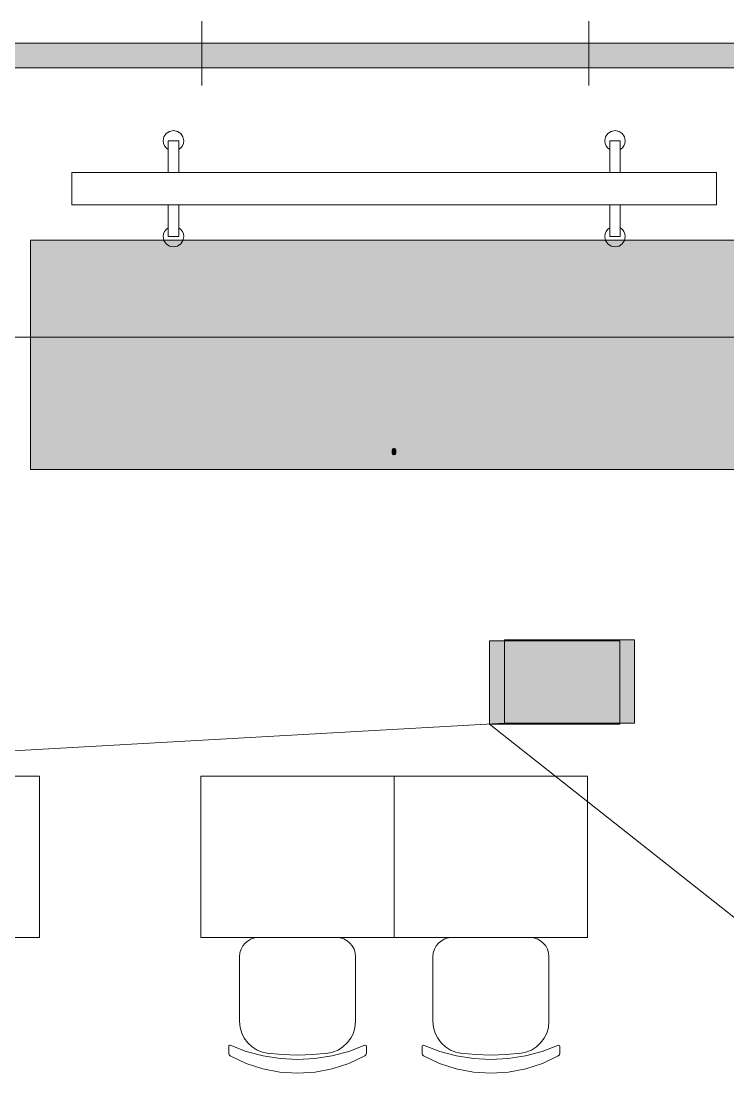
# Model space of a CAD drawing. Header units: millimetres. Extents: x 0 to 1189, y 0 to 841.
# Drawn here: x 259.09 to 281.01, y 394.39 to 427.18 of the extents above; entities that cross this region are included whole.
import ezdxf

# ---------------------------------------------------------------- set-up
doc = ezdxf.new("R2010")
doc.units = ezdxf.units.MM

msp = doc.modelspace()

# ---------------------------------------------------------------- hatches: boundary and pattern name
at = {"true_color": 0xffffff}
h = msp.add_hatch(color=7, dxfattribs=at)
h.dxf.hatch_style = 2
h.paths.add_polyline_path([(242.701371, 425.735421), (242.701371, 426.492422), (300.676459, 426.492422), (300.676459, 425.735421)])
h = msp.add_hatch(color=7, dxfattribs=at)
h.dxf.hatch_style = 2
h.paths.add_polyline_path([(259.385396, 420.385413), (290.928444, 420.385413), (290.928444, 413.267402), (259.385396, 413.267402)])
at = {"true_color": 0x0077b0}
h = msp.add_hatch(color=144, dxfattribs=at)
h.paths.add_polyline_path([(271.766808, 417.411592), (271.766808, 416.200572), (271.737318, 416.043889), (271.648297, 415.912838), (271.51759, 415.825401), (271.363318, 415.797083), (271.160471, 415.797083), (271.004133, 415.825401), (270.875493, 415.912838), (270.786471, 416.043889), (270.756981, 416.200572), (270.756981, 416.804704), (270.786471, 416.961387), (270.875493, 417.092438), (271.005166, 417.178841), (271.160471, 417.208194), (271.563961, 417.208194), (271.563961, 417.411592), (271.549422, 417.489727), (271.507185, 417.555459), (271.441866, 417.597214), (271.363318, 417.611683), (271.058496, 417.611683), (270.984978, 417.637177), (270.959829, 417.713107), (270.984978, 417.789519), (271.058496, 417.815082), (271.363318, 417.815082), (271.519657, 417.785385), (271.648297, 417.69657), (271.737318, 417.567724)])
h.paths.add_polyline_path([(271.563961, 416.200572), (271.563961, 417.004795), (271.160471, 417.004795), (271.081923, 416.990533), (271.016604, 416.948571), (270.974367, 416.882839), (270.959829, 416.804704), (270.959829, 416.200572), (270.974711, 416.123471), (271.01936, 416.056705), (271.084334, 416.012332), (271.160471, 415.997725), (271.363318, 415.997725), (271.440488, 416.012332), (271.504429, 416.056705), (271.549078, 416.122437)])
h = msp.add_hatch(color=144, dxfattribs=at)
h.paths.add_polyline_path([(274.479684, 417.109526), (274.602191, 417.183251), (274.71395, 417.208194), (274.775135, 417.226522), (274.829705, 417.278749), (274.870288, 417.345171), (274.883173, 417.411592), (274.868359, 417.489727), (274.824193, 417.555459), (274.758461, 417.598247), (274.680326, 417.611683), (274.601778, 417.597214), (274.536459, 417.555459), (274.494222, 417.489727), (274.479684, 417.411592)])
h.paths.add_polyline_path([(274.982392, 417.168506), (275.10738, 417.092507), (275.205083, 416.982195), (275.265923, 416.84949), (275.286663, 416.706037), (275.286663, 416.29924), (275.277197, 416.198807), (275.248973, 416.105556), (275.202249, 416.020264), (275.137283, 415.943706), (275.060725, 415.879171), (274.975433, 415.833394), (274.882183, 415.806117), (274.78175, 415.797083), (274.680111, 415.806117), (274.586688, 415.833394), (274.501224, 415.879171), (274.42346, 415.943706), (274.358924, 416.021427), (274.313148, 416.10659), (274.285871, 416.199194), (274.276836, 416.29924), (274.276836, 417.411592), (274.306326, 417.568068), (274.395348, 417.699326), (274.525021, 417.785729), (274.680326, 417.815082), (274.836802, 417.785385), (274.96806, 417.69657), (275.054463, 417.567724), (275.083816, 417.411592), (275.058322, 417.274133)])
h.paths.add_polyline_path([(275.083816, 416.301996), (275.083816, 416.706037), (275.062318, 416.821516), (274.996172, 416.920459), (274.898676, 416.986123), (274.78175, 417.007551), (274.664823, 416.986123), (274.567327, 416.920459), (274.501181, 416.821516), (274.479684, 416.706037), (274.479684, 416.301996), (274.501181, 416.184449), (274.567327, 416.087573), (274.664823, 416.020531), (274.78175, 415.997725), (274.898676, 416.020531), (274.996172, 416.087573), (275.062318, 416.185483)])
h = msp.add_hatch(color=144, dxfattribs=at)
h.paths.add_polyline_path([(260.283092, 416.29924), (260.283092, 416.70328), (260.292127, 416.804919), (260.319404, 416.898342), (260.36518, 416.983806), (260.429716, 417.06157), (260.50748, 417.126106), (260.592944, 417.171882), (260.686367, 417.199159), (260.788006, 417.208194), (260.983067, 417.172227), (261.146296, 417.064326), (261.210831, 416.986519), (261.256608, 416.900753), (261.283884, 416.806513), (261.292919, 416.70328), (261.292919, 416.29924), (261.283453, 416.199194), (261.255229, 416.10659), (261.208505, 416.021427), (261.143539, 415.943706), (261.066981, 415.879171), (260.981689, 415.833394), (260.888439, 415.806117), (260.788006, 415.797083), (260.686367, 415.806117), (260.592944, 415.833394), (260.50748, 415.879171), (260.429716, 415.943706), (260.36518, 416.021427), (260.319404, 416.10659), (260.292127, 416.199194)])
h.paths.add_polyline_path([(261.090072, 416.301996), (261.090072, 416.706037), (261.068574, 416.821516), (261.002428, 416.920459), (260.904932, 416.986123), (260.788006, 417.007551), (260.671079, 416.986123), (260.573583, 416.920459), (260.507437, 416.821516), (260.48594, 416.706037), (260.48594, 416.301996), (260.507437, 416.184449), (260.573583, 416.087573), (260.671079, 416.020531), (260.788006, 415.997725), (260.904932, 416.020531), (261.002428, 416.087573), (261.068574, 416.185483)])
h = msp.add_hatch(color=144, dxfattribs=at)
h.dxf.hatch_style = 2
h.paths.add_polyline_path([(261.798917, 417.208194), (262.70732, 417.208194), (262.862694, 417.178841), (262.99285, 417.092438), (263.081664, 416.961387), (263.111361, 416.804704), (263.111361, 415.89575), (263.085798, 415.820992), (263.009386, 415.797083), (262.933249, 415.820992), (262.907962, 415.89575), (262.907962, 416.804704), (262.893493, 416.882839), (262.851739, 416.948571), (262.785937, 416.991566), (262.70732, 417.004795), (262.504473, 417.004795), (262.504473, 415.89575), (262.478979, 415.820992), (262.403049, 415.797083), (262.329049, 415.820992), (262.303831, 415.89575), (262.303831, 417.004795), (261.900341, 417.004795), (261.900341, 415.89575), (261.875054, 415.820992), (261.798917, 415.797083), (261.722781, 415.820992), (261.697494, 415.89575), (261.697494, 417.109526), (261.722781, 417.183251)])
h = msp.add_hatch(color=144, dxfattribs=at)
h.dxf.hatch_style = 2
h.paths.add_polyline_path([(264.206978, 415.89575), (264.206978, 417.109526), (264.232265, 417.183251), (264.308401, 417.208194), (264.813314, 417.208194), (264.967586, 417.178841), (265.098293, 417.092438), (265.187314, 416.961387), (265.216804, 416.804704), (265.216804, 415.89575), (265.191517, 415.820992), (265.11538, 415.797083), (265.039244, 415.820992), (265.013957, 415.89575), (265.013957, 416.804704), (264.999418, 416.882839), (264.957182, 416.948571), (264.891863, 416.991566), (264.813314, 417.004795), (264.409825, 417.004795), (264.409825, 415.89575), (264.384538, 415.820992), (264.308401, 415.797083), (264.232265, 415.820992)])
h = msp.add_hatch(color=144, dxfattribs=at)
h.paths.add_polyline_path([(265.621379, 416.29924), (265.621379, 416.70328), (265.630414, 416.804919), (265.65769, 416.898342), (265.703467, 416.983806), (265.768002, 417.06157), (265.845767, 417.126106), (265.931231, 417.171882), (266.024653, 417.199159), (266.126292, 417.208194), (266.321353, 417.172227), (266.484582, 417.064326), (266.549117, 416.986519), (266.594894, 416.900753), (266.622171, 416.806513), (266.631205, 416.70328), (266.631205, 416.29924), (266.62174, 416.199194), (266.593516, 416.10659), (266.546792, 416.021427), (266.481826, 415.943706), (266.405267, 415.879171), (266.319975, 415.833394), (266.226725, 415.806117), (266.126292, 415.797083), (266.024653, 415.806117), (265.931231, 415.833394), (265.845767, 415.879171), (265.768002, 415.943706), (265.703467, 416.021427), (265.65769, 416.10659), (265.630414, 416.199194)])
h.paths.add_polyline_path([(266.428358, 416.301996), (266.428358, 416.706037), (266.406861, 416.821516), (266.340715, 416.920459), (266.243219, 416.986123), (266.126292, 417.007551), (266.009366, 416.986123), (265.911869, 416.920459), (265.845723, 416.821516), (265.824226, 416.706037), (265.824226, 416.301996), (265.845723, 416.184449), (265.911869, 416.087573), (266.009366, 416.020531), (266.126292, 415.997725), (266.243219, 416.020531), (266.340715, 416.087573), (266.406861, 416.185483)])
h = msp.add_hatch(color=144, dxfattribs=at)
h.dxf.hatch_style = 2
h.paths.add_polyline_path([(267.540693, 417.208194), (267.944183, 417.208194), (268.02032, 417.183251), (268.045607, 417.109526), (268.045607, 415.89575), (268.02032, 415.820992), (267.944183, 415.797083), (267.868046, 415.820992), (267.842759, 415.89575), (267.842759, 417.004795), (267.611249, 417.004795), (267.230359, 415.864882), (267.196391, 415.814032), (267.137204, 415.797083), (267.061067, 415.82237), (267.03578, 415.898506), (267.041292, 415.929925), (267.43927, 417.126614), (267.47944, 417.188488)])
h = msp.add_hatch(color=144, dxfattribs=at)
h.paths.add_polyline_path([(269.257161, 417.004795), (268.853671, 417.004795), (268.775123, 416.990533), (268.709804, 416.948571), (268.667567, 416.882839), (268.653029, 416.804704), (268.653029, 416.200572), (268.667912, 416.123471), (268.71256, 416.056705), (268.777534, 416.012332), (268.853671, 415.997725), (269.056518, 415.997725), (269.133688, 416.012332), (269.197629, 416.056705), (269.242278, 416.122437), (269.257161, 416.200572)])
h.paths.add_polyline_path([(269.66065, 415.89575), (269.635708, 415.820992), (269.561983, 415.797083), (269.432378, 415.822714), (269.330472, 415.901262), (269.205278, 415.822714), (269.056518, 415.797083), (268.853671, 415.797083), (268.697333, 415.825401), (268.568693, 415.912838), (268.479672, 416.042856), (268.450182, 416.200572), (268.450182, 416.804704), (268.479672, 416.961387), (268.568693, 417.092438), (268.697333, 417.178841), (268.853671, 417.208194), (269.358584, 417.208194), (269.434721, 417.183251), (269.460008, 417.109526), (269.460008, 416.099149), (269.48557, 416.023012), (269.561983, 415.997725), (269.635708, 415.972162)])
h = msp.add_hatch(color=144, dxfattribs=at)
h.paths.add_polyline_path([(272.171383, 416.29924), (272.171383, 416.70328), (272.180417, 416.804919), (272.207694, 416.898342), (272.253471, 416.983806), (272.318006, 417.06157), (272.39577, 417.126106), (272.481235, 417.171882), (272.574657, 417.199159), (272.676296, 417.208194), (272.871357, 417.172227), (273.034586, 417.064326), (273.099121, 416.986519), (273.144898, 416.900753), (273.172174, 416.806513), (273.181209, 416.70328), (273.181209, 416.29924), (273.171744, 416.199194), (273.14352, 416.10659), (273.096796, 416.021427), (273.03183, 415.943706), (272.955271, 415.879171), (272.869979, 415.833394), (272.776729, 415.806117), (272.676296, 415.797083), (272.574657, 415.806117), (272.481235, 415.833394), (272.39577, 415.879171), (272.318006, 415.943706), (272.253471, 416.021427), (272.207694, 416.10659), (272.180417, 416.199194)])
h.paths.add_polyline_path([(272.978362, 416.301996), (272.978362, 416.706037), (272.956865, 416.821516), (272.890719, 416.920459), (272.793222, 416.986123), (272.676296, 417.007551), (272.559369, 416.986123), (272.461873, 416.920459), (272.395727, 416.821516), (272.37423, 416.706037), (272.37423, 416.301996), (272.395727, 416.184449), (272.461873, 416.087573), (272.559369, 416.020531), (272.676296, 415.997725), (272.793222, 416.020531), (272.890719, 416.087573), (272.956865, 416.185483)])
h = msp.add_hatch(color=144, dxfattribs=at)
h.paths.add_polyline_path([(276.196151, 417.007551), (276.079224, 416.986123), (275.981728, 416.920459), (275.915582, 416.82255), (275.894085, 416.706037), (275.894085, 416.604062), (276.498217, 416.604062), (276.498217, 416.706037), (276.476719, 416.82255), (276.410574, 416.920459), (276.313077, 416.986123)])
h.paths.add_polyline_path([(275.894085, 416.401214), (275.894085, 416.200572), (275.908968, 416.123471), (275.953616, 416.056705), (276.018591, 416.012332), (276.094727, 415.997725), (276.59964, 415.997725), (276.675777, 415.972162), (276.701064, 415.89575), (276.675777, 415.820992), (276.59964, 415.797083), (276.094727, 415.797083), (275.938389, 415.825401), (275.809749, 415.912838), (275.720728, 416.042856), (275.691238, 416.200572), (275.691238, 416.70328), (275.700272, 416.804919), (275.727549, 416.898342), (275.773326, 416.983806), (275.837861, 417.06157), (275.915625, 417.126106), (276.00109, 417.171882), (276.094512, 417.199159), (276.196151, 417.208194), (276.391212, 417.172227), (276.554441, 417.064326), (276.618976, 416.986562), (276.664753, 416.901098), (276.692029, 416.807675), (276.701064, 416.706037), (276.701064, 416.401214)])
h = msp.add_hatch(color=144, dxfattribs=at)
h.paths.add_polyline_path([(277.105639, 417.109526), (277.130926, 417.183251), (277.207063, 417.208194), (277.711976, 417.208194), (277.868314, 417.178841), (277.996954, 417.092438), (278.085975, 416.961387), (278.115465, 416.804704), (278.115465, 416.200572), (278.085975, 416.043889), (277.996954, 415.912838), (277.868314, 415.825401), (277.711976, 415.797083), (277.308486, 415.797083), (277.308486, 415.288862), (277.283199, 415.215344), (277.207063, 415.190195), (277.130926, 415.215344), (277.105639, 415.288862)])
h.paths.add_polyline_path([(277.308486, 417.004795), (277.308486, 415.997725), (277.711976, 415.997725), (277.789146, 416.012332), (277.853087, 416.056705), (277.897735, 416.122437), (277.912618, 416.200572), (277.912618, 416.804704), (277.89808, 416.882839), (277.855843, 416.948571), (277.790524, 416.991566), (277.711976, 417.004795)])
h = msp.add_hatch(color=144, dxfattribs=at)
h.dxf.hatch_style = 2
h.paths.add_polyline_path([(279.146221, 416.502638), (279.51333, 415.952525), (279.529867, 415.89575), (279.50458, 415.820992), (279.428443, 415.797083), (279.379867, 415.807762), (279.344107, 415.839526), (279.024953, 416.319083), (278.7058, 415.839526), (278.67004, 415.807762), (278.621464, 415.797083), (278.550908, 415.825195), (278.52004, 415.89575), (278.536577, 415.952525), (278.903686, 416.502638), (278.536577, 417.049995), (278.52004, 417.109526), (278.545327, 417.183251), (278.621464, 417.208194), (278.67004, 417.197514), (278.7058, 417.16575), (279.024953, 416.686193), (279.344107, 417.16575), (279.379867, 417.197514), (279.428443, 417.208194), (279.50458, 417.184285), (279.529867, 417.109526), (279.51333, 417.049995)])
h = msp.add_hatch(color=144, dxfattribs=at)
h.paths.add_polyline_path([(280.741421, 417.004795), (280.337931, 417.004795), (280.259383, 416.990533), (280.194064, 416.948571), (280.151827, 416.882839), (280.137289, 416.804704), (280.137289, 416.200572), (280.152172, 416.123471), (280.19682, 416.056705), (280.261795, 416.012332), (280.337931, 415.997725), (280.540778, 415.997725), (280.617949, 416.012332), (280.68189, 416.056705), (280.726538, 416.122437), (280.741421, 416.200572)])
h.paths.add_polyline_path([(281.14491, 415.89575), (281.119968, 415.820992), (281.046243, 415.797083), (280.916638, 415.822714), (280.814732, 415.901262), (280.689538, 415.822714), (280.540778, 415.797083), (280.337931, 415.797083), (280.181593, 415.825401), (280.052953, 415.912838), (279.963932, 416.042856), (279.934442, 416.200572), (279.934442, 416.804704), (279.963932, 416.961387), (280.052953, 417.092438), (280.181593, 417.178841), (280.337931, 417.208194), (280.842844, 417.208194), (280.918981, 417.183251), (280.944268, 417.109526), (280.944268, 416.099149), (280.969831, 416.023012), (281.046243, 415.997725), (281.119968, 415.972162)])
h = msp.add_hatch(color=144, dxfattribs=at)
h.paths.add_polyline_path([(262.870456, 414.693104), (262.962302, 414.748226), (263.046293, 414.766967), (263.091837, 414.780816), (263.132834, 414.819884), (263.163289, 414.869493), (263.173073, 414.919102), (263.16198, 414.978082), (263.128976, 415.027141), (263.079711, 415.059524), (263.020937, 415.069584), (262.962164, 415.058698), (262.912899, 415.027141), (262.881342, 414.978082), (262.870456, 414.919102)])
h.paths.add_polyline_path([(263.247487, 414.737201), (263.341125, 414.680082), (263.414505, 414.597744), (263.460187, 414.497974), (263.47569, 414.389936), (263.47569, 414.085665), (263.44744, 413.940075), (263.363793, 413.818877), (263.242181, 413.73585), (263.097005, 413.708634), (262.950726, 413.73585), (262.828012, 413.818877), (262.745467, 413.940902), (262.71832, 414.085665), (262.71832, 414.919102), (262.740369, 415.036856), (262.807066, 415.135179), (262.904286, 415.200222), (263.020937, 415.222271), (263.138208, 415.199947), (263.236463, 415.132974), (263.301506, 415.03658), (263.323555, 414.919102), (263.304538, 414.81637)])
h.paths.add_polyline_path([(263.323555, 414.087318), (263.323555, 414.389936), (263.307294, 414.477028), (263.25796, 414.550891), (263.18451, 414.600431), (263.097005, 414.616485), (263.0095, 414.600431), (262.93605, 414.550891), (262.886716, 414.477028), (262.870456, 414.389936), (262.870456, 414.087318), (262.886716, 413.999055), (262.93605, 413.926915), (263.0095, 413.876272), (263.097005, 413.859115), (263.18451, 413.876272), (263.25796, 413.926915), (263.307294, 413.999882)])
h = msp.add_hatch(color=144, dxfattribs=at)
h.paths.add_polyline_path([(277.682836, 414.693104), (277.774682, 414.748226), (277.858674, 414.766967), (277.904218, 414.780816), (277.945215, 414.819884), (277.975669, 414.869493), (277.985453, 414.919102), (277.97436, 414.978082), (277.941356, 415.027141), (277.892091, 415.059524), (277.833318, 415.069584), (277.774545, 415.058698), (277.72528, 415.027141), (277.693723, 414.978082), (277.682836, 414.919102)])
h.paths.add_polyline_path([(278.059867, 414.737201), (278.153505, 414.680082), (278.226886, 414.597744), (278.272568, 414.497974), (278.288071, 414.389936), (278.288071, 414.085665), (278.259821, 413.940075), (278.176174, 413.818877), (278.054562, 413.73585), (277.909386, 413.708634), (277.763107, 413.73585), (277.640393, 413.818877), (277.557848, 413.940902), (277.530701, 414.085665), (277.530701, 414.919102), (277.552749, 415.036856), (277.619446, 415.135179), (277.716667, 415.200222), (277.833318, 415.222271), (277.950589, 415.199947), (278.048843, 415.132974), (278.113887, 415.03658), (278.135935, 414.919102), (278.116918, 414.81637)])
h.paths.add_polyline_path([(278.135935, 414.087318), (278.135935, 414.389936), (278.119674, 414.477028), (278.070341, 414.550891), (277.996891, 414.600431), (277.909386, 414.616485), (277.82188, 414.600431), (277.748431, 414.550891), (277.699097, 414.477028), (277.682836, 414.389936), (277.682836, 414.087318), (277.699097, 413.999055), (277.748431, 413.926915), (277.82188, 413.876272), (277.909386, 413.859115), (277.996891, 413.876272), (278.070341, 413.926915), (278.119674, 413.999882)])
h = msp.add_hatch(color=144, dxfattribs=at)
h.dxf.hatch_style = 2
h.paths.add_polyline_path([(259.535841, 413.782496), (259.535841, 414.693104), (259.554858, 414.748226), (259.611909, 414.766967), (259.990594, 414.766967), (260.106418, 414.744987), (260.204466, 414.680426), (260.271163, 414.58169), (260.293211, 414.46435), (260.293211, 413.782496), (260.274194, 413.726548), (260.217144, 413.708634), (260.160093, 413.726548), (260.141076, 413.782496), (260.141076, 414.46435), (260.130189, 414.523123), (260.098632, 414.572388), (260.049367, 414.604565), (259.990594, 414.614832), (259.687977, 414.614832), (259.687977, 413.782496), (259.66896, 413.726548), (259.611909, 413.708634), (259.554858, 413.726548)])
h = msp.add_hatch(color=144, dxfattribs=at)
h.paths.add_polyline_path([(260.596668, 414.693104), (260.615685, 414.748226), (260.672735, 414.766967), (261.05142, 414.766967), (261.168691, 414.744987), (261.265292, 414.680426), (261.331989, 414.58169), (261.354037, 414.46435), (261.354037, 414.011251), (261.331989, 413.893911), (261.265292, 413.795174), (261.168691, 413.729786), (261.05142, 413.708634), (260.748803, 413.708634), (260.748803, 413.327744), (260.729786, 413.27214), (260.672735, 413.25333), (260.615685, 413.27214), (260.596668, 413.327744)])
h.paths.add_polyline_path([(260.748803, 414.614832), (260.748803, 413.859115), (261.05142, 413.859115), (261.109091, 413.870209), (261.157254, 413.903213), (261.19074, 413.952477), (261.201902, 414.011251), (261.201902, 414.46435), (261.191016, 414.523123), (261.159458, 414.572388), (261.110194, 414.604565), (261.05142, 414.614832)])
h = msp.add_hatch(color=144, dxfattribs=at)
h.dxf.hatch_style = 2
h.paths.add_polyline_path([(262.414864, 414.693104), (262.414864, 413.782496), (262.395847, 413.726548), (262.338796, 413.708634), (261.960111, 413.708634), (261.84284, 413.729786), (261.74624, 413.795174), (261.679543, 413.893084), (261.657494, 414.011251), (261.657494, 414.693104), (261.676511, 414.748226), (261.733562, 414.766967), (261.790612, 414.748226), (261.809629, 414.693104), (261.809629, 414.011251), (261.820791, 413.953304), (261.854278, 413.903213), (261.903267, 413.870209), (261.960111, 413.859115), (262.262728, 413.859115), (262.262728, 414.693104), (262.281745, 414.748226), (262.338796, 414.766967), (262.395847, 414.748226)])
h = msp.add_hatch(color=144, dxfattribs=at)
h.paths.add_polyline_path([(264.047588, 414.163937), (263.941893, 414.195977), (263.855214, 414.263156), (263.798163, 414.355898), (263.779146, 414.46435), (263.801195, 414.58169), (263.867892, 414.680426), (263.964493, 414.744987), (264.081764, 414.766967), (264.460448, 414.766967), (264.517499, 414.748226), (264.536516, 414.693104), (264.536516, 413.782496), (264.517499, 413.726548), (264.460448, 413.708634), (264.403398, 413.726548), (264.384381, 413.782496), (264.384381, 414.161733), (264.231694, 414.161733), (263.916399, 413.738399), (263.889114, 413.715455), (263.855214, 413.708634), (263.798163, 413.726548), (263.779146, 413.782496), (263.794029, 413.82935)])
h.paths.add_polyline_path([(263.931282, 414.46435), (263.942444, 414.406403), (263.97593, 414.356312), (264.024919, 414.322825), (264.081764, 414.311663), (264.384381, 414.311663), (264.384381, 414.614832), (264.081764, 414.614832), (264.02299, 414.603945), (263.973725, 414.572388), (263.942168, 414.523123)])
h = msp.add_hatch(color=144, dxfattribs=at)
h.dxf.hatch_style = 2
h.paths.add_polyline_path([(265.369139, 414.011251), (265.359355, 414.074434), (265.328901, 414.121494), (265.239604, 414.161733), (265.14259, 414.161733), (265.089673, 414.184884), (265.066522, 414.2378), (265.089673, 414.292922), (265.163536, 414.316073), (265.186687, 414.316073), (265.212043, 414.313868), (265.27936, 414.32503), (265.328901, 414.358516), (265.359355, 414.405852), (265.369139, 414.46435), (265.35908, 414.523123), (265.326696, 414.572388), (265.277431, 414.604565), (265.218658, 414.614832), (265.14259, 414.614832), (265.072379, 414.605047), (264.987698, 414.576246), (264.918452, 414.547721), (264.896748, 414.538213), (264.856509, 414.565773), (264.839973, 414.61869), (264.871254, 414.67581), (264.964547, 414.726728), (265.059976, 414.757183), (265.14259, 414.766967), (265.218658, 414.766967), (265.336204, 414.744987), (265.434734, 414.680426), (265.499295, 414.58169), (265.521275, 414.46435), (265.495712, 414.328131), (265.417646, 414.2378), (265.495712, 414.14747), (265.521275, 414.011251), (265.499295, 413.893911), (265.434734, 413.795174), (265.336204, 413.729786), (265.218658, 413.708634), (265.14259, 413.708634), (265.058047, 413.718142), (264.962342, 413.746667), (264.870358, 413.797862), (264.839973, 413.85691), (264.856509, 413.909827), (264.898953, 413.937388), (264.923137, 413.927879), (264.989903, 413.899354), (265.072654, 413.868899), (265.14259, 413.859115), (265.218658, 413.859115), (265.277431, 413.870209), (265.326696, 413.903213), (265.358253, 413.952477)])
h = msp.add_hatch(color=144, dxfattribs=at)
h.dxf.hatch_style = 2
h.paths.add_polyline_path([(265.976699, 414.269771), (266.452949, 414.746021), (266.505865, 414.766967), (266.562916, 414.748226), (266.581933, 414.693104), (266.558782, 414.640187), (266.226399, 414.3056), (266.56705, 413.827145), (266.581933, 413.782496), (266.562916, 413.726548), (266.505865, 413.708634), (266.442476, 413.740604), (266.116707, 414.197562), (265.976699, 414.055899), (265.976699, 413.782496), (265.957682, 413.726548), (265.900631, 413.708634), (265.84358, 413.726548), (265.824563, 413.782496), (265.824563, 414.693104), (265.84358, 414.748226), (265.900631, 414.766967), (265.957682, 414.748226), (265.976699, 414.693104)])
h = msp.add_hatch(color=144, dxfattribs=at)
h.dxf.hatch_style = 2
h.paths.add_polyline_path([(267.490624, 413.554293), (267.490624, 413.708634), (267.188007, 413.708634), (267.070736, 413.729786), (266.974135, 413.795174), (266.907438, 413.893911), (266.88539, 414.011251), (266.88539, 414.693104), (266.904407, 414.748226), (266.961457, 414.766967), (267.018508, 414.748226), (267.037525, 414.693104), (267.037525, 414.011251), (267.048687, 413.953304), (267.082173, 413.903213), (267.131163, 413.870209), (267.188007, 413.859115), (267.490624, 413.859115), (267.490624, 414.693104), (267.509641, 414.748226), (267.566692, 414.766967), (267.623742, 414.748226), (267.642759, 414.693104), (267.642759, 413.556498), (267.620986, 413.438745), (267.556219, 413.340422), (267.459618, 413.275378), (267.342347, 413.25333), (267.037525, 413.25333), (266.980474, 413.272416), (266.961457, 413.329949), (266.984608, 413.382865), (267.037525, 413.406016), (267.340142, 413.406016), (267.398916, 413.416076), (267.44818, 413.44846), (267.479737, 413.495796)])
h = msp.add_hatch(color=144, dxfattribs=at)
h.dxf.hatch_style = 2
h.paths.add_polyline_path([(268.615391, 414.46435), (268.615391, 414.011251), (268.626553, 413.953304), (268.660039, 413.903213), (268.709028, 413.870209), (268.765872, 413.859115), (268.992422, 413.859115), (269.049473, 413.84003), (269.06849, 413.782496), (269.049473, 413.726548), (268.992422, 413.708634), (268.765872, 413.708634), (268.648601, 413.729786), (268.552001, 413.795174), (268.485304, 413.893084), (268.463255, 414.011251), (268.463255, 414.46435), (268.485304, 414.58169), (268.552001, 414.680426), (268.648601, 414.744987), (268.765872, 414.766967), (268.992422, 414.766967), (269.049473, 414.74795), (269.06849, 414.690899), (269.049473, 414.633848), (268.992422, 414.614832), (268.765872, 414.614832), (268.707099, 414.603945), (268.657834, 414.572388), (268.626277, 414.523123)])
h = msp.add_hatch(color=144, dxfattribs=at)
h.dxf.hatch_style = 2
h.paths.add_polyline_path([(269.826363, 414.085665), (269.523746, 414.474823), (269.523746, 413.782496), (269.504729, 413.726548), (269.447678, 413.708634), (269.390627, 413.726548), (269.37161, 413.782496), (269.37161, 414.693104), (269.390627, 414.748226), (269.447678, 414.766967), (269.485712, 414.755598), (269.523746, 414.720665), (269.826363, 414.330956), (270.12898, 414.720665), (270.16729, 414.755598), (270.205599, 414.766967), (270.260721, 414.748226), (270.279462, 414.693104), (270.279462, 413.782496), (270.260721, 413.726548), (270.205599, 413.708634), (270.148066, 413.726548), (270.12898, 413.782496), (270.12898, 414.474823)])
h = msp.add_hatch(color=144, dxfattribs=at)
h.dxf.hatch_style = 2
h.paths.add_polyline_path([(271.709802, 414.46435), (271.709802, 414.011251), (271.720964, 413.953304), (271.75445, 413.903213), (271.803439, 413.870209), (271.860283, 413.859115), (272.086833, 413.859115), (272.143884, 413.84003), (272.162901, 413.782496), (272.143884, 413.726548), (272.086833, 413.708634), (271.860283, 413.708634), (271.743012, 413.729786), (271.646412, 413.795174), (271.579715, 413.893084), (271.557666, 414.011251), (271.557666, 414.46435), (271.579715, 414.58169), (271.646412, 414.680426), (271.743012, 414.744987), (271.860283, 414.766967), (272.086833, 414.766967), (272.143884, 414.74795), (272.162901, 414.690899), (272.143884, 414.633848), (272.086833, 414.614832), (271.860283, 414.614832), (271.80151, 414.603945), (271.752245, 414.572388), (271.720688, 414.523123)])
h = msp.add_hatch(color=144, dxfattribs=at)
h.dxf.hatch_style = 2
h.paths.add_polyline_path([(272.935657, 414.2378), (273.210713, 413.82494), (273.223391, 413.782496), (273.204374, 413.726548), (273.147324, 413.708634), (273.083934, 413.740604), (272.844706, 414.099996), (272.605479, 413.740604), (272.542089, 413.708634), (272.489173, 413.72958), (272.466022, 413.782496), (272.478699, 413.82494), (272.753756, 414.2378), (272.478699, 414.648456), (272.466022, 414.693104), (272.485038, 414.748226), (272.542089, 414.766967), (272.605479, 414.734996), (272.844706, 414.375604), (273.083934, 414.734996), (273.147324, 414.766967), (273.204374, 414.749052), (273.223391, 414.693104), (273.210713, 414.648456)])
h = msp.add_hatch(color=144, dxfattribs=at)
h.paths.add_polyline_path([(273.905533, 414.616485), (273.818027, 414.600431), (273.744578, 414.550891), (273.695244, 414.477855), (273.678983, 414.389936), (273.678983, 414.313868), (274.132082, 414.313868), (274.132082, 414.389936), (274.115821, 414.477855), (274.066487, 414.550891), (273.993038, 414.600431)])
h.paths.add_polyline_path([(273.678983, 414.161733), (273.678983, 414.011251), (273.690145, 413.953304), (273.723632, 413.903213), (273.772621, 413.870209), (273.829465, 413.859115), (274.20815, 413.859115), (274.265201, 413.84003), (274.284218, 413.782496), (274.265201, 413.726548), (274.20815, 413.708634), (273.829465, 413.708634), (273.712194, 413.729786), (273.615593, 413.795174), (273.548896, 413.893084), (273.526848, 414.011251), (273.526848, 414.388282), (273.553995, 414.534492), (273.63654, 414.656724), (273.759254, 414.739751), (273.905533, 414.766967), (274.051811, 414.740026), (274.174526, 414.658929), (274.25707, 414.536421), (274.284218, 414.389936), (274.284218, 414.161733)])
h = msp.add_hatch(color=144, dxfattribs=at)
h.dxf.hatch_style = 2
h.paths.add_polyline_path([(275.042427, 414.085665), (274.739809, 414.474823), (274.739809, 413.782496), (274.720792, 413.726548), (274.663742, 413.708634), (274.606691, 413.726548), (274.587674, 413.782496), (274.587674, 414.693104), (274.606691, 414.748226), (274.663742, 414.766967), (274.701776, 414.755598), (274.739809, 414.720665), (275.042427, 414.330956), (275.345044, 414.720665), (275.383353, 414.755598), (275.421663, 414.766967), (275.476784, 414.748226), (275.495526, 414.693104), (275.495526, 413.782496), (275.476784, 413.726548), (275.421663, 413.708634), (275.36413, 413.726548), (275.345044, 413.782496), (275.345044, 414.474823)])
h = msp.add_hatch(color=144, dxfattribs=at)
h.paths.add_polyline_path([(276.404088, 414.011251), (276.382039, 413.893911), (276.316996, 413.795174), (276.218742, 413.729786), (276.101471, 413.708634), (275.874921, 413.708634), (275.81787, 413.726548), (275.798853, 413.782496), (275.798853, 414.693104), (275.81787, 414.748226), (275.874921, 414.766967), (275.931972, 414.748226), (275.950989, 414.693104), (275.950989, 414.313868), (276.101471, 414.313868), (276.218742, 414.291888), (276.316996, 414.227327), (276.382039, 414.128797)])
h.paths.add_polyline_path([(276.253606, 414.011251), (276.242513, 414.070024), (276.209509, 414.119289), (276.160244, 414.150846), (276.101471, 414.161733), (275.950989, 414.161733), (275.950989, 413.859115), (276.101471, 413.859115), (276.160244, 413.870209), (276.209509, 413.903213), (276.242513, 413.952477)])
h.paths.add_polyline_path([(276.556223, 414.693104), (276.575309, 414.748226), (276.632842, 414.766967), (276.687964, 414.748226), (276.706705, 414.693104), (276.706705, 413.782496), (276.687964, 413.726548), (276.632842, 413.708634), (276.575309, 413.726548), (276.556223, 413.782496)])
h = msp.add_hatch(color=144, dxfattribs=at)
h.dxf.hatch_style = 2
h.paths.add_polyline_path([(279.110044, 413.782496), (279.110044, 414.693104), (279.129061, 414.748226), (279.186112, 414.766967), (279.564797, 414.766967), (279.680621, 414.744987), (279.778669, 414.680426), (279.845366, 414.58169), (279.867414, 414.46435), (279.867414, 413.782496), (279.848397, 413.726548), (279.791347, 413.708634), (279.734296, 413.726548), (279.715279, 413.782496), (279.715279, 414.46435), (279.704392, 414.523123), (279.672835, 414.572388), (279.62357, 414.604565), (279.564797, 414.614832), (279.26218, 414.614832), (279.26218, 413.782496), (279.243163, 413.726548), (279.186112, 413.708634), (279.129061, 413.726548)])
h = msp.add_hatch(color=144, dxfattribs=at)
h.paths.add_polyline_path([(280.170871, 414.693104), (280.189888, 414.748226), (280.246938, 414.766967), (280.625623, 414.766967), (280.742894, 414.744987), (280.839495, 414.680426), (280.906192, 414.58169), (280.92824, 414.46435), (280.92824, 414.011251), (280.906192, 413.893911), (280.839495, 413.795174), (280.742894, 413.729786), (280.625623, 413.708634), (280.323006, 413.708634), (280.323006, 413.327744), (280.303989, 413.27214), (280.246938, 413.25333), (280.189888, 413.27214), (280.170871, 413.327744)])
h.paths.add_polyline_path([(280.323006, 414.614832), (280.323006, 413.859115), (280.625623, 413.859115), (280.683294, 413.870209), (280.731457, 413.903213), (280.764943, 413.952477), (280.776105, 414.011251), (280.776105, 414.46435), (280.765219, 414.523123), (280.733661, 414.572388), (280.684397, 414.604565), (280.625623, 414.614832)])
h = msp.add_hatch(color=144, dxfattribs=at)
h.dxf.hatch_style = 2
h.paths.add_polyline_path([(270.58279, 413.859115), (270.601807, 413.916166), (270.658858, 413.935183), (270.715908, 413.916166), (270.734925, 413.859115), (270.734925, 413.782496), (270.715908, 413.726548), (270.658858, 413.708634), (270.601807, 413.726548), (270.58279, 413.782496)])
at = {"true_color": 0xffffff}
h = msp.add_hatch(color=7, dxfattribs=at)
h.dxf.hatch_style = 2
h.paths.add_polyline_path([(273.626418, 407.952394), (277.667424, 407.952394), (277.667424, 405.36439), (273.626418, 405.36439)])
at = {"true_color": 0x0077b0}
h = msp.add_hatch(color=144, dxfattribs=at)
h.paths.add_polyline_path([(274.837498, 406.555165), (274.837498, 407.362145), (274.808008, 407.518828), (274.718987, 407.649879), (274.590347, 407.736282), (274.434008, 407.765634), (274.277532, 407.736282), (274.146274, 407.649879), (274.058838, 407.518828), (274.030519, 407.362145), (274.030519, 406.555165), (274.058838, 406.398827), (274.146274, 406.270187), (274.277532, 406.181166), (274.434008, 406.151676), (274.590347, 406.181166), (274.718987, 406.270187), (274.808008, 406.398827)])
h.paths.add_polyline_path([(275.03814, 406.555165), (275.026987, 406.43451), (274.993561, 406.322484), (274.937914, 406.21945), (274.860098, 406.125769), (274.768329, 406.048469), (274.666277, 405.993959), (274.554613, 405.96167), (274.434008, 405.951034), (274.312276, 405.96167), (274.200569, 405.993959), (274.09837, 406.048469), (274.005163, 406.125769), (273.927433, 406.21945), (273.871976, 406.322484), (273.838739, 406.43451), (273.827672, 406.555165), (273.827672, 407.362145), (273.838739, 407.483877), (273.871976, 407.595584), (273.927433, 407.697783), (274.005163, 407.79099), (274.09837, 407.868806), (274.200569, 407.924453), (274.312276, 407.957879), (274.434008, 407.969033), (274.554664, 407.957922), (274.66669, 407.924798), (274.769724, 407.869969), (274.863405, 407.793746), (274.939309, 407.700108), (274.993974, 407.596962), (275.027039, 407.484308), (275.03814, 407.362145)])
at = {"true_color": 0xffffff}
h = msp.add_hatch(color=7, dxfattribs=at)
h.dxf.hatch_style = 2
h.paths.add_polyline_path([(274.082419, 407.978394), (278.122425, 407.978394), (278.122425, 405.38939), (274.082419, 405.38939)])
at = {"true_color": 0x0077b0}
h = msp.add_hatch(color=144, dxfattribs=at)
h.paths.add_polyline_path([(275.292935, 406.583388), (275.292935, 407.390367), (275.263445, 407.54705), (275.174424, 407.678101), (275.045784, 407.764504), (274.889446, 407.793856), (274.732969, 407.764504), (274.601711, 407.678101), (274.514275, 407.54705), (274.485956, 407.390367), (274.485956, 406.583388), (274.514275, 406.427049), (274.601711, 406.298409), (274.732969, 406.209388), (274.889446, 406.179898), (275.045784, 406.209388), (275.174424, 406.298409), (275.263445, 406.427049)])
h.paths.add_polyline_path([(275.493577, 406.583388), (275.482424, 406.462732), (275.448998, 406.350706), (275.393351, 406.247672), (275.315535, 406.153991), (275.223766, 406.076692), (275.121714, 406.022182), (275.01005, 405.989893), (274.889446, 405.979256), (274.767713, 405.989893), (274.656006, 406.022182), (274.553807, 406.076692), (274.4606, 406.153991), (274.38287, 406.247672), (274.327413, 406.350706), (274.294176, 406.462732), (274.283109, 406.583388), (274.283109, 407.390367), (274.294176, 407.512099), (274.327413, 407.623807), (274.38287, 407.726005), (274.4606, 407.819212), (274.553807, 407.897028), (274.656006, 407.952675), (274.767713, 407.986101), (274.889446, 407.997255), (275.010101, 407.986144), (275.122127, 407.95302), (275.225161, 407.898191), (275.318842, 407.821968), (275.394746, 407.728331), (275.449411, 407.625185), (275.482476, 407.51253), (275.493577, 407.390367)])
h = msp.add_hatch(color=144, dxfattribs=at)
h.dxf.hatch_style = 2
h.paths.add_polyline_path([(277.260618, 407.624523), (277.029107, 407.393013), (276.958552, 407.362145), (276.882415, 407.387432), (276.857128, 407.463568), (276.88524, 407.534124), (277.280462, 407.929345), (277.321251, 407.958697), (277.362041, 407.969033), (277.438178, 407.94347), (277.463465, 407.867058), (277.463465, 406.049701), (277.438178, 405.974942), (277.362041, 405.951034), (277.285905, 405.974942), (277.260618, 406.049701)])
h = msp.add_hatch(color=144, dxfattribs=at)
h.dxf.hatch_style = 2
h.paths.add_polyline_path([(277.716055, 407.652745), (277.484544, 407.421235), (277.413989, 407.390367), (277.337852, 407.415654), (277.312565, 407.491791), (277.340677, 407.562346), (277.735899, 407.957567), (277.776689, 407.98692), (277.817478, 407.997255), (277.893615, 407.971692), (277.918902, 407.89528), (277.918902, 406.077923), (277.893615, 406.003165), (277.817478, 405.979256), (277.741342, 406.003165), (277.716055, 406.077923)])
h = msp.add_hatch(color=144, dxfattribs=at)
h.dxf.hatch_style = 2
h.paths.add_polyline_path([(276.351038, 406.453191), (275.544059, 406.453191), (275.467923, 406.478753), (275.442635, 406.555165), (275.467923, 406.631302), (275.544059, 406.656589), (276.351038, 406.656589), (276.427175, 406.631302), (276.452462, 406.555165), (276.427175, 406.478753)])
h = msp.add_hatch(color=144, dxfattribs=at)
h.dxf.hatch_style = 2
h.paths.add_polyline_path([(276.806475, 406.481413), (275.999496, 406.481413), (275.92336, 406.506976), (275.898073, 406.583388), (275.92336, 406.659524), (275.999496, 406.684811), (276.806475, 406.684811), (276.882612, 406.659524), (276.907899, 406.583388), (276.882612, 406.506976)])

# ---------------------------------------------------------------- linework, layer by layer
at = {"color": 7, "lineweight": 0}
for points in [[(264.698404, 425.18042), (264.698404, 427.180423)], [(276.698423, 425.18042), (276.698423, 427.180423)], [(300.676459, 426.492422), (242.701371, 426.492422)], [(242.701371, 425.735421), (300.676459, 425.735421)], [(198.085303, 417.371408), (863.72632, 417.371408)]]:
    msp.add_lwpolyline(points, dxfattribs=at)
at = {"color": 253, "lineweight": 0, "true_color": 0x999999}
for points in [[(263.651403, 423.192417), (263.586684, 423.243949), (263.537903, 423.309167), (263.507121, 423.384511), (263.496403, 423.466418), (263.521512, 423.590512), (263.590028, 423.691918), (263.691731, 423.760324), (263.816403, 423.785418), (263.940497, 423.760324), (264.041903, 423.691918), (264.11031, 423.590512), (264.135404, 423.466418), (264.124685, 423.384511), (264.093903, 423.309167), (264.045122, 423.243949), (263.980403, 423.192417)], [(277.350424, 423.192417), (277.285705, 423.243949), (277.236924, 423.309167), (277.206142, 423.384511), (277.195423, 423.466418), (277.220517, 423.590512), (277.288924, 423.691918), (277.39033, 423.760324), (277.514424, 423.785418), (277.639096, 423.760324), (277.740799, 423.691918), (277.809315, 423.590512), (277.834424, 423.466418), (277.823706, 423.384511), (277.792924, 423.309167), (277.744143, 423.243949), (277.679424, 423.192417)], [(263.980403, 423.466418), (263.651403, 423.466418)], [(263.651403, 423.466418), (263.651403, 422.479416)], [(263.980403, 422.479416), (263.980403, 423.466418)], [(277.350424, 422.479416), (277.350424, 423.466418)], [(277.350424, 423.466418), (277.679424, 423.466418)], [(277.679424, 423.466418), (277.679424, 422.479416)], [(260.665398, 421.479415), (260.665398, 422.479416)], [(260.665398, 422.479416), (280.665429, 422.479416)], [(280.665429, 422.479416), (280.665429, 421.479415)], [(280.665429, 421.479415), (260.665398, 421.479415)], [(263.651403, 421.479415), (263.651403, 420.493413)], [(263.980403, 420.493413), (263.980403, 421.479415)], [(277.350424, 420.493413), (277.350424, 421.479415)], [(277.679424, 421.479415), (277.679424, 420.493413)], [(263.980403, 420.767414), (264.045122, 420.715882), (264.093903, 420.650663), (264.124685, 420.575319), (264.135404, 420.493413), (264.11031, 420.369319), (264.041903, 420.267913), (263.940497, 420.199506), (263.816403, 420.174413), (263.691731, 420.199506), (263.590028, 420.267913), (263.521512, 420.369319), (263.496403, 420.493413), (263.507121, 420.575319), (263.537903, 420.650663), (263.586684, 420.715882), (263.651403, 420.767414)], [(277.679424, 420.767414), (277.744143, 420.715882), (277.792924, 420.650663), (277.823706, 420.575319), (277.834424, 420.493413), (277.809315, 420.369319), (277.740799, 420.267913), (277.639096, 420.199506), (277.514424, 420.174413), (277.39033, 420.199506), (277.288924, 420.267913), (277.220517, 420.369319), (277.195423, 420.493413), (277.206142, 420.575319), (277.236924, 420.650663), (277.285705, 420.715882), (277.350424, 420.767414)], [(263.651403, 420.493413), (263.980403, 420.493413)], [(277.679424, 420.493413), (277.350424, 420.493413)], [(253.665388, 403.744388), (259.665397, 403.744388)], [(259.665397, 403.744388), (259.665397, 398.74438)], [(264.665404, 398.74438), (264.665404, 403.744388)], [(264.665404, 403.744388), (270.665414, 403.744388)], [(270.665414, 403.744388), (270.665414, 398.74438)], [(270.665414, 398.74438), (270.665414, 403.744388)], [(270.665414, 403.744388), (276.665423, 403.744388)], [(276.665423, 403.744388), (276.665423, 398.74438)], [(259.665397, 398.74438), (253.665388, 398.74438)], [(270.665414, 398.74438), (264.665404, 398.74438)], [(265.866406, 398.144379), (265.87857, 398.265481), (265.913469, 398.378192), (265.968711, 398.480122), (266.041906, 398.56888), (266.130664, 398.642075), (266.232594, 398.697317), (266.345305, 398.732216), (266.466407, 398.74438)], [(265.866406, 398.144379), (265.87857, 398.265481), (265.913469, 398.378192), (265.968711, 398.480122), (266.041906, 398.56888), (266.130664, 398.642075), (266.232594, 398.697317), (266.345305, 398.732216), (266.466407, 398.74438)], [(266.464407, 398.74438), (268.866411, 398.74438)], [(266.464407, 398.74438), (268.866411, 398.74438)], [(268.866411, 398.74438), (268.987225, 398.732216), (269.099802, 398.697317), (269.201714, 398.642075), (269.290536, 398.56888), (269.363843, 398.480122), (269.419208, 398.378192), (269.454207, 398.265481), (269.466412, 398.144379)], [(268.866411, 398.74438), (268.987225, 398.732216), (269.099802, 398.697317), (269.201714, 398.642075), (269.290536, 398.56888), (269.363843, 398.480122), (269.419208, 398.378192), (269.454207, 398.265481), (269.466412, 398.144379)], [(276.665423, 398.74438), (270.665414, 398.74438)], [(271.866415, 398.144379), (271.878579, 398.265481), (271.913478, 398.378192), (271.96872, 398.480122), (272.041916, 398.56888), (272.130674, 398.642075), (272.232603, 398.697317), (272.345315, 398.732216), (272.466416, 398.74438)], [(271.866415, 398.144379), (271.878579, 398.265481), (271.913478, 398.378192), (271.96872, 398.480122), (272.041916, 398.56888), (272.130674, 398.642075), (272.232603, 398.697317), (272.345315, 398.732216), (272.466416, 398.74438)], [(272.464416, 398.74438), (274.86642, 398.74438)], [(272.464416, 398.74438), (274.86642, 398.74438)], [(274.86642, 398.74438), (274.987235, 398.732216), (275.099811, 398.697317), (275.201723, 398.642075), (275.290546, 398.56888), (275.363852, 398.480122), (275.419218, 398.378192), (275.454216, 398.265481), (275.466421, 398.144379)], [(274.86642, 398.74438), (274.987235, 398.732216), (275.099811, 398.697317), (275.201723, 398.642075), (275.290546, 398.56888), (275.363852, 398.480122), (275.419218, 398.378192), (275.454216, 398.265481), (275.466421, 398.144379)], [(265.866406, 398.144379), (265.866406, 396.141376)], [(265.866406, 398.144379), (265.866406, 396.141376)], [(269.466412, 398.144379), (269.466412, 396.141376)], [(269.466412, 398.144379), (269.466412, 396.141376)], [(271.866415, 398.144379), (271.866415, 396.141376)], [(271.866415, 398.144379), (271.866415, 396.141376)], [(275.466421, 398.144379), (275.466421, 396.141376)], [(275.466421, 398.144379), (275.466421, 396.141376)], [(266.766408, 395.146374), (266.581023, 395.18273), (266.410204, 395.251218), (266.257081, 395.348347), (266.124782, 395.470625), (266.016436, 395.614559), (265.935172, 395.776657), (265.884119, 395.953426), (265.866406, 396.141376)], [(266.766408, 395.146374), (266.581023, 395.18273), (266.410204, 395.251218), (266.257081, 395.348347), (266.124782, 395.470625), (266.016436, 395.614559), (265.935172, 395.776657), (265.884119, 395.953426), (265.866406, 396.141376)], [(269.466412, 396.141376), (269.448699, 395.953426), (269.397646, 395.776657), (269.316382, 395.614559), (269.208036, 395.470625), (269.075737, 395.348347), (268.922614, 395.251218), (268.751795, 395.18273), (268.56641, 395.146374)], [(269.466412, 396.141376), (269.448699, 395.953426), (269.397646, 395.776657), (269.316382, 395.614559), (269.208036, 395.470625), (269.075737, 395.348347), (268.922614, 395.251218), (268.751795, 395.18273), (268.56641, 395.146374)], [(272.766417, 395.146374), (272.581032, 395.18273), (272.410213, 395.251218), (272.25709, 395.348347), (272.124791, 395.470625), (272.016445, 395.614559), (271.935181, 395.776657), (271.884128, 395.953426), (271.866415, 396.141376)], [(272.766417, 395.146374), (272.581032, 395.18273), (272.410213, 395.251218), (272.25709, 395.348347), (272.124791, 395.470625), (272.016445, 395.614559), (271.935181, 395.776657), (271.884128, 395.953426), (271.866415, 396.141376)], [(275.466421, 396.141376), (275.448708, 395.953426), (275.397655, 395.776657), (275.316391, 395.614559), (275.208045, 395.470625), (275.075746, 395.348347), (274.922623, 395.251218), (274.751805, 395.18273), (274.566419, 395.146374)], [(275.466421, 396.141376), (275.448708, 395.953426), (275.397655, 395.776657), (275.316391, 395.614559), (275.208045, 395.470625), (275.075746, 395.348347), (274.922623, 395.251218), (274.751805, 395.18273), (274.566419, 395.146374)], [(265.531406, 395.371375), (265.540031, 395.392375), (265.561406, 395.401375), (265.574406, 395.398375)], [(265.531406, 395.371375), (265.540031, 395.392375), (265.561406, 395.401375), (265.574406, 395.398375)], [(265.531406, 395.154374), (265.531406, 395.371375)], [(265.531406, 395.154374), (265.531406, 395.371375)], [(269.758412, 395.398375), (269.254349, 395.207859), (268.734911, 395.070499), (268.204222, 394.987327), (267.666409, 394.959374), (267.128455, 394.987327), (266.597532, 395.070499), (266.078047, 395.207859), (265.574406, 395.398375)], [(269.758412, 395.398375), (269.254349, 395.207859), (268.734911, 395.070499), (268.204222, 394.987327), (267.666409, 394.959374), (267.128455, 394.987327), (266.597532, 395.070499), (266.078047, 395.207859), (265.574406, 395.398375)], [(269.758412, 395.398375), (269.771412, 395.401375), (269.792412, 395.392375), (269.801412, 395.371375)], [(269.758412, 395.398375), (269.771412, 395.401375), (269.792412, 395.392375), (269.801412, 395.371375)], [(269.801412, 395.154374), (269.801412, 395.371375)], [(269.801412, 395.154374), (269.801412, 395.371375)], [(271.531415, 395.371375), (271.54004, 395.392375), (271.561415, 395.401375), (271.574415, 395.398375)], [(271.531415, 395.371375), (271.54004, 395.392375), (271.561415, 395.401375), (271.574415, 395.398375)], [(271.531415, 395.154374), (271.531415, 395.371375)], [(271.531415, 395.154374), (271.531415, 395.371375)], [(275.758421, 395.398375), (275.254358, 395.207859), (274.73492, 395.070499), (274.204231, 394.987327), (273.666418, 394.959374), (273.128464, 394.987327), (272.597541, 395.070499), (272.078056, 395.207859), (271.574415, 395.398375)], [(275.758421, 395.398375), (275.254358, 395.207859), (274.73492, 395.070499), (274.204231, 394.987327), (273.666418, 394.959374), (273.128464, 394.987327), (272.597541, 395.070499), (272.078056, 395.207859), (271.574415, 395.398375)], [(275.758421, 395.398375), (275.771421, 395.401375), (275.792421, 395.392375), (275.801421, 395.371375)], [(275.758421, 395.398375), (275.771421, 395.401375), (275.792421, 395.392375), (275.801421, 395.371375)], [(275.801421, 395.154374), (275.801421, 395.371375)], [(275.801421, 395.154374), (275.801421, 395.371375)], [(265.578406, 395.069374), (265.544031, 395.106249), (265.531406, 395.154374)], [(265.578406, 395.069374), (265.544031, 395.106249), (265.531406, 395.154374)], [(269.754412, 395.069374), (269.261239, 394.835655), (268.744536, 394.666624), (268.210769, 394.563967), (267.666409, 394.529373), (267.121627, 394.563967), (266.587907, 394.666624), (266.071438, 394.835655), (265.578406, 395.069374)], [(269.754412, 395.069374), (269.261239, 394.835655), (268.744536, 394.666624), (268.210769, 394.563967), (267.666409, 394.529373), (267.121627, 394.563967), (266.587907, 394.666624), (266.071438, 394.835655), (265.578406, 395.069374)], [(268.60741, 395.151374), (268.13766, 395.109999), (267.666409, 395.096374), (267.194783, 395.109999), (266.725407, 395.151374)], [(268.60741, 395.151374), (268.13766, 395.109999), (267.666409, 395.096374), (267.194783, 395.109999), (266.725407, 395.151374)], [(269.801412, 395.154374), (269.788787, 395.106249), (269.754412, 395.069374)], [(269.801412, 395.154374), (269.788787, 395.106249), (269.754412, 395.069374)], [(271.578415, 395.069374), (271.54404, 395.106249), (271.531415, 395.154374)], [(271.578415, 395.069374), (271.54404, 395.106249), (271.531415, 395.154374)], [(275.754421, 395.069374), (275.261249, 394.835655), (274.744545, 394.666624), (274.210778, 394.563967), (273.666418, 394.529373), (273.121636, 394.563967), (272.587916, 394.666624), (272.071447, 394.835655), (271.578415, 395.069374)], [(275.754421, 395.069374), (275.261249, 394.835655), (274.744545, 394.666624), (274.210778, 394.563967), (273.666418, 394.529373), (273.121636, 394.563967), (272.587916, 394.666624), (272.071447, 394.835655), (271.578415, 395.069374)], [(274.60742, 395.151374), (274.137669, 395.109999), (273.666418, 395.096374), (273.194792, 395.109999), (272.725417, 395.151374)], [(274.60742, 395.151374), (274.137669, 395.109999), (273.666418, 395.096374), (273.194792, 395.109999), (272.725417, 395.151374)], [(275.801421, 395.154374), (275.788796, 395.106249), (275.754421, 395.069374)], [(275.801421, 395.154374), (275.788796, 395.106249), (275.754421, 395.069374)]]:
    msp.add_lwpolyline(points, dxfattribs=at)
at = {"color": 144, "lineweight": 0, "true_color": 0x0077b0}
for points in [[(259.385396, 420.385413), (290.928444, 420.385413)], [(259.385396, 413.267402), (259.385396, 420.385413)], [(290.928444, 413.267402), (259.385396, 413.267402)], [(273.626418, 407.952394), (277.667424, 407.952394)], [(273.626418, 405.36439), (273.626418, 407.952394)], [(274.082419, 407.978394), (278.122425, 407.978394)], [(274.082419, 405.38939), (274.082419, 407.978394)], [(277.667424, 407.952394), (277.667424, 405.36439)], [(278.122425, 407.978394), (278.122425, 405.38939)], [(244.889374, 403.750388), (274.082419, 405.38939)], [(277.667424, 405.36439), (273.626418, 405.36439)], [(299.605458, 384.825359), (273.626418, 405.36439)], [(278.122425, 405.38939), (274.082419, 405.38939)]]:
    msp.add_lwpolyline(points, dxfattribs=at)

doc.saveas('drawing.dxf')
